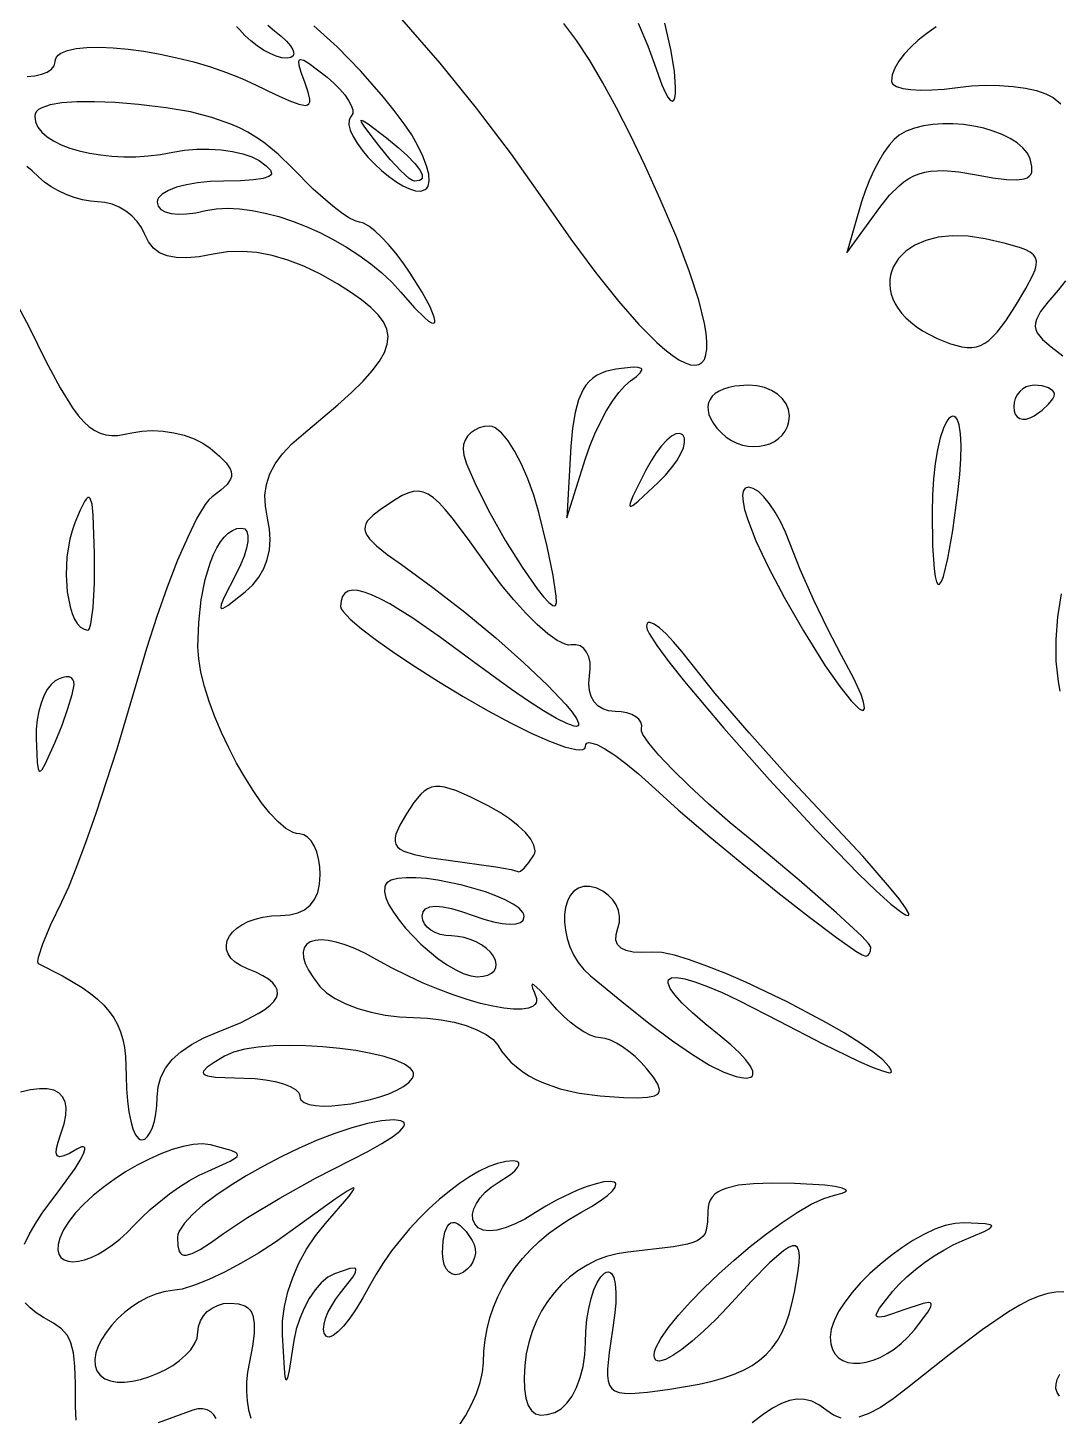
# Model space of a CAD drawing. Header units: millimetres. Extents: x -3.08 to 4.09, y 0 to 4.57.
# Drawn here: x -1.115 to -0.553, y 1.494 to 2.25 of the extents above; entities that cross this region are included whole.
import ezdxf

# ---------------------------------------------------------------- set-up
doc = ezdxf.new("R2010")
doc.units = ezdxf.units.MM

msp = doc.modelspace()

# ---------------------------------------------------------------- linework, layer by layer
at = {"flags": 128}
for points in [[(-0.911297, 2.254961), (-0.89053, 2.230975), (-0.870622, 2.206449), (-0.851682, 2.181479), (-0.833816, 2.156159), (-0.819086, 2.135071), (-0.805499, 2.116804), (-0.793119, 2.101358), (-0.782007, 2.088732), (-0.772227, 2.078927), (-0.767856, 2.075081), (-0.763841, 2.07194), (-0.76019, 2.069503), (-0.756911, 2.067771), (-0.754012, 2.066743), (-0.7515, 2.06642), (-0.749384, 2.066801), (-0.747671, 2.067885), (-0.74637, 2.069674), (-0.745487, 2.072167), (-0.745031, 2.075363), (-0.745009, 2.079264), (-0.74543, 2.083868), (-0.746301, 2.089175), (-0.749424, 2.1019), (-0.754443, 2.117438), (-0.761418, 2.135789), (-0.770413, 2.156951), (-0.778669, 2.175139), (-0.786583, 2.191726), (-0.794208, 2.206772), (-0.801599, 2.220335), (-0.808809, 2.232474), (-0.815895, 2.243249), (-0.822908, 2.252717)], [(-0.984196, 2.251744), (-0.980455, 2.248673), (-0.97684, 2.245729), (-0.973961, 2.242967), (-0.971846, 2.240449), (-0.970523, 2.238238), (-0.970019, 2.236394), (-0.970363, 2.23498), (-0.971583, 2.234057), (-0.973705, 2.233687), (-0.976493, 2.233944), (-0.979621, 2.234817), (-0.982981, 2.236243), (-0.986469, 2.238156), (-0.989977, 2.240492), (-0.9934, 2.243187), (-0.996632, 2.246176), (-0.999566, 2.249396), (-1.001251, 2.251098)], [(-0.909886, 2.198007), (-0.915322, 2.205299), (-0.921134, 2.212565), (-0.933542, 2.226716), (-0.946413, 2.239863), (-0.959052, 2.251409)], [(-0.78236, 2.252809), (-0.777096, 2.240399), (-0.773511, 2.230562), (-0.769523, 2.219195), (-0.767807, 2.215321), (-0.76629, 2.212593), (-0.764984, 2.210966), (-0.763901, 2.210394), (-0.763053, 2.210832), (-0.76245, 2.212236), (-0.762105, 2.214559), (-0.762028, 2.217758), (-0.762727, 2.226597), (-0.76464, 2.238394), (-0.767858, 2.252784)], [(-0.620122, 2.25075), (-0.62517, 2.247241), (-0.629811, 2.243572), (-0.633962, 2.239798), (-0.637541, 2.23597), (-0.640468, 2.232143), (-0.642659, 2.228371), (-0.644034, 2.224706), (-0.644511, 2.221201), (-0.644323, 2.220343), (-0.643774, 2.219563), (-0.641661, 2.218243), (-0.638322, 2.217254), (-0.633903, 2.216611), (-0.628553, 2.216327), (-0.622421, 2.216416), (-0.615654, 2.216893), (-0.6084, 2.217771), (-0.60082, 2.218608), (-0.593119, 2.218969), (-0.58551, 2.218875), (-0.578207, 2.218349), (-0.571422, 2.217411), (-0.56537, 2.216085), (-0.560264, 2.214392), (-0.556316, 2.212354), (-0.552242, 2.2089)], [(-1.115359, 2.223719), (-1.111114, 2.224137), (-1.10741, 2.224963), (-1.104351, 2.226166), (-1.102039, 2.227715), (-1.100576, 2.22958), (-1.100066, 2.231729), (-1.099866, 2.233102), (-1.099276, 2.234341), (-1.098316, 2.235446), (-1.097002, 2.236421), (-1.09339, 2.237987), (-1.088583, 2.239055), (-1.082727, 2.239642), (-1.075967, 2.239764), (-1.068448, 2.239439), (-1.060314, 2.238682), (-1.051711, 2.237511), (-1.042783, 2.235942), (-1.033676, 2.233991), (-1.024533, 2.231676), (-1.0155, 2.229013), (-1.006722, 2.226019), (-0.998344, 2.22271), (-0.990511, 2.219104), (-0.980436, 2.214163), (-0.97275, 2.210664), (-0.967226, 2.20862), (-0.963636, 2.208045), (-0.962496, 2.208313), (-0.961754, 2.208953), (-0.961383, 2.209967), (-0.961354, 2.211358), (-0.96221, 2.215274), (-0.964094, 2.220715), (-0.965957, 2.225943), (-0.96703, 2.229736), (-0.967223, 2.232111), (-0.966962, 2.232774), (-0.966448, 2.23309), (-0.964616, 2.232691), (-0.961637, 2.230934), (-0.951886, 2.223423), (-0.948185, 2.220194), (-0.944963, 2.216952), (-0.942274, 2.213782), (-0.940172, 2.210774), (-0.938711, 2.208015), (-0.937946, 2.205591), (-0.937931, 2.203592), (-0.938719, 2.202104), (-0.939872, 2.200094), (-0.940027, 2.197517), (-0.939293, 2.19448), (-0.93778, 2.191091), (-0.935596, 2.187458), (-0.932849, 2.183688), (-0.929649, 2.179889), (-0.926104, 2.176168), (-0.922324, 2.172634), (-0.918415, 2.169394), (-0.914489, 2.166556), (-0.910653, 2.164227), (-0.907015, 2.162515), (-0.903686, 2.161528), (-0.900773, 2.161374), (-0.898386, 2.162159), (-0.897496, 2.162931), (-0.896848, 2.163985), (-0.896255, 2.166864), (-0.896559, 2.170649), (-0.897714, 2.175192), (-0.899671, 2.180347), (-0.902384, 2.185966), (-0.905804, 2.191902), (-0.909886, 2.198007)], [(-0.90665, 2.116673), (-0.910498, 2.122253), (-0.914458, 2.127459), (-0.918415, 2.132176), (-0.922259, 2.136291), (-0.925875, 2.13969), (-0.929152, 2.142259), (-0.931975, 2.143884), (-0.934233, 2.144451), (-0.936674, 2.145049), (-0.940023, 2.146763), (-0.944129, 2.149472), (-0.948844, 2.153057), (-0.959499, 2.162375), (-0.970788, 2.173757), (-0.978512, 2.18141), (-0.986516, 2.187909), (-0.990702, 2.190758), (-0.995053, 2.193358), (-0.999601, 2.195721), (-1.004377, 2.197861), (-1.014739, 2.201523), (-1.026392, 2.204448), (-1.039588, 2.206741), (-1.05458, 2.208507), (-1.067312, 2.209529), (-1.078558, 2.210019), (-1.088253, 2.209982), (-1.096332, 2.209427), (-1.102729, 2.20836), (-1.107379, 2.206788), (-1.109029, 2.205815), (-1.110217, 2.204719), (-1.110936, 2.2035), (-1.111177, 2.202159), (-1.110723, 2.199092), (-1.109403, 2.196191), (-1.107282, 2.193474), (-1.104423, 2.190958), (-1.100891, 2.188659), (-1.09675, 2.186594), (-1.092064, 2.184779), (-1.086896, 2.183232), (-1.081312, 2.18197), (-1.075374, 2.181008), (-1.069148, 2.180364), (-1.062697, 2.180054), (-1.056085, 2.180095), (-1.049377, 2.180504), (-1.042636, 2.181298), (-1.035927, 2.182493), (-1.0295, 2.183548), (-1.022846, 2.184101), (-1.016158, 2.184171), (-1.009629, 2.183776), (-1.003451, 2.182935), (-0.997818, 2.181667), (-0.992922, 2.17999), (-0.988955, 2.177923), (-0.985007, 2.17506), (-0.982747, 2.172693), (-0.982272, 2.171685), (-0.982244, 2.170787), (-0.982671, 2.169995), (-0.983563, 2.169304), (-0.986771, 2.168204), (-0.991936, 2.167453), (-0.999123, 2.16701), (-1.0084, 2.16684), (-1.015654, 2.166574), (-1.022421, 2.165879), (-1.028553, 2.164803), (-1.033903, 2.163392), (-1.038322, 2.161693), (-1.041661, 2.159754), (-1.043774, 2.157621), (-1.044323, 2.156496), (-1.044511, 2.15534), (-1.043984, 2.153151), (-1.042468, 2.151388), (-1.040058, 2.150068), (-1.036849, 2.149206), (-1.032936, 2.148821), (-1.028415, 2.148928), (-1.02338, 2.149544), (-1.017927, 2.150687), (-1.012335, 2.151679), (-1.006228, 2.152012), (-0.999686, 2.151719), (-0.99279, 2.150833), (-0.985621, 2.149389), (-0.978259, 2.14742), (-0.970785, 2.14496), (-0.96328, 2.142043), (-0.955824, 2.138702), (-0.948498, 2.134971), (-0.941382, 2.130884), (-0.934558, 2.126474), (-0.928106, 2.121776), (-0.922107, 2.116822), (-0.916641, 2.111647), (-0.911788, 2.106284), (-0.904332, 2.097745), (-0.898724, 2.092216), (-0.896628, 2.09055), (-0.895014, 2.089598), (-0.893885, 2.08935), (-0.89325, 2.089791), (-0.893114, 2.090911), (-0.893483, 2.092695), (-0.895761, 2.09821), (-0.900134, 2.106236), (-0.90665, 2.116673)], [(-0.923705, 2.186118), (-0.931358, 2.196152), (-0.933098, 2.198834), (-0.9334, 2.200007), (-0.932227, 2.199705), (-0.929545, 2.197965), (-0.919511, 2.190312), (-0.913169, 2.185129), (-0.908038, 2.180496), (-0.904146, 2.176455), (-0.901521, 2.17305), (-0.900192, 2.170326), (-0.900022, 2.169233), (-0.900186, 2.168326), (-0.900689, 2.167611), (-0.901533, 2.167094), (-0.904261, 2.166673), (-0.905418, 2.16707), (-0.907098, 2.168208), (-0.911707, 2.172385), (-0.917454, 2.178568), (-0.923705, 2.186118)], [(-0.598205, 2.170187), (-0.589151, 2.16854), (-0.581852, 2.16761), (-0.576202, 2.167428), (-0.572092, 2.168027), (-0.570581, 2.16863), (-0.569414, 2.169439), (-0.568578, 2.170459), (-0.568059, 2.171695), (-0.567919, 2.174827), (-0.568886, 2.178868), (-0.570423, 2.182032), (-0.572817, 2.184967), (-0.575968, 2.187653), (-0.579776, 2.190073), (-0.58414, 2.192209), (-0.588961, 2.194043), (-0.594138, 2.195556), (-0.599571, 2.196731), (-0.605161, 2.197549), (-0.610806, 2.197992), (-0.616407, 2.198043), (-0.621864, 2.197682), (-0.627077, 2.196893), (-0.631945, 2.195657), (-0.636368, 2.193955), (-0.640247, 2.191771), (-0.642898, 2.189509), (-0.645692, 2.186304), (-0.648543, 2.182304), (-0.651368, 2.177656), (-0.654083, 2.172509), (-0.656602, 2.167013), (-0.658842, 2.161314), (-0.660719, 2.155562), (-0.668788, 2.127784), (-0.650719, 2.152423), (-0.645447, 2.159063), (-0.640293, 2.164275), (-0.637684, 2.166372), (-0.635013, 2.168143), (-0.632249, 2.169598), (-0.629363, 2.170748), (-0.626324, 2.171603), (-0.623101, 2.172173), (-0.615983, 2.172499), (-0.607765, 2.17181), (-0.598205, 2.170187)], [(-1.044511, 1.667632), (-1.043996, 1.673289), (-1.042449, 1.678597), (-1.039863, 1.683561), (-1.036235, 1.688185), (-1.031557, 1.692476), (-1.025825, 1.696438), (-1.019034, 1.700076), (-1.011177, 1.703396), (-0.998764, 1.708485), (-0.989365, 1.71326), (-0.985791, 1.715543), (-0.982963, 1.717762), (-0.980879, 1.719924), (-0.979537, 1.722033), (-0.978934, 1.724094), (-0.979068, 1.726112), (-0.979937, 1.728093), (-0.981539, 1.730042), (-0.98387, 1.731964), (-0.986929, 1.733864), (-0.990712, 1.735746), (-0.995219, 1.737618), (-0.999035, 1.73937), (-1.002056, 1.741351), (-1.004311, 1.743512), (-1.005828, 1.745808), (-1.006637, 1.748191), (-1.006768, 1.750614), (-1.00625, 1.753029), (-1.005111, 1.75539), (-1.003382, 1.75765), (-1.001091, 1.759761), (-0.998268, 1.761677), (-0.994942, 1.76335), (-0.991142, 1.764733), (-0.986897, 1.76578), (-0.982237, 1.766442), (-0.977191, 1.766673), (-0.972201, 1.767029), (-0.96785, 1.768093), (-0.964147, 1.769856), (-0.961099, 1.77231), (-0.958715, 1.775449), (-0.957002, 1.779265), (-0.955968, 1.78375), (-0.955622, 1.788896), (-0.955852, 1.79336), (-0.956513, 1.797524), (-0.957557, 1.801298), (-0.958938, 1.80459), (-0.960609, 1.807309), (-0.962524, 1.809364), (-0.964636, 1.810664), (-0.9669, 1.811118), (-0.96862, 1.811317), (-0.970446, 1.811902), (-0.974372, 1.814151), (-0.978595, 1.817712), (-0.98303, 1.822428), (-0.987593, 1.828146), (-0.992201, 1.834712), (-0.996769, 1.84197), (-1.001214, 1.849767), (-1.005451, 1.857948), (-1.009396, 1.866357), (-1.012967, 1.874842), (-1.016077, 1.883247), (-1.018645, 1.891417), (-1.020585, 1.899199), (-1.021813, 1.906438), (-1.022247, 1.912979), (-1.021799, 1.926351), (-1.020467, 1.938661), (-1.018334, 1.949689), (-1.015481, 1.95921), (-1.01381, 1.963336), (-1.011989, 1.967002), (-1.010029, 1.970181), (-1.00794, 1.972844), (-1.005732, 1.974964), (-1.003415, 1.976512), (-1.001, 1.977462), (-0.998497, 1.977784), (-0.996695, 1.977274), (-0.99554, 1.975812), (-0.99502, 1.9735), (-0.995122, 1.970441), (-0.995833, 1.966737), (-0.997141, 1.962491), (-0.999033, 1.957806), (-1.001497, 1.952784), (-1.008131, 1.939773), (-1.009579, 1.936112), (-1.009724, 1.934236), (-1.009296, 1.933942), (-1.008525, 1.934063), (-1.00594, 1.935511), (-0.996441, 1.942937), (-0.9924, 1.946779), (-0.989057, 1.951046), (-0.986423, 1.955695), (-0.984512, 1.960682), (-0.983336, 1.965964), (-0.982908, 1.971498), (-0.98324, 1.977239), (-0.984344, 1.983146), (-0.985536, 1.989612), (-0.98575, 1.995736), (-0.984954, 2.001585), (-0.98312, 2.007231), (-0.980218, 2.012741), (-0.976217, 2.018187), (-0.971089, 2.023636), (-0.964802, 2.029159), (-0.946086, 2.044848), (-0.938592, 2.051635), (-0.932318, 2.057812), (-0.927249, 2.063452), (-0.923368, 2.068629), (-0.920658, 2.073413), (-0.919104, 2.077878), (-0.918689, 2.082096), (-0.919397, 2.086139), (-0.921211, 2.09008), (-0.924115, 2.093991), (-0.928092, 2.097945), (-0.933127, 2.102013), (-0.939202, 2.106269), (-0.946302, 2.110784), (-0.955522, 2.116052), (-0.9645, 2.120389), (-0.97325, 2.123798), (-0.981782, 2.126281), (-0.990108, 2.127841), (-0.99824, 2.12848), (-1.00619, 2.128201), (-1.013969, 2.127007), (-1.021666, 2.125615), (-1.028364, 2.124975), (-1.03413, 2.125106), (-1.039028, 2.126027), (-1.043126, 2.127759), (-1.046489, 2.130319), (-1.049183, 2.133729), (-1.051275, 2.138007), (-1.053008, 2.141532), (-1.055369, 2.144822), (-1.058251, 2.147803), (-1.061551, 2.150404), (-1.065162, 2.152553), (-1.06898, 2.154177), (-1.072899, 2.155204), (-1.076816, 2.155562), (-1.080867, 2.155834), (-1.085172, 2.156614), (-1.089599, 2.157847), (-1.094016, 2.159479), (-1.098292, 2.161454), (-1.102295, 2.163718), (-1.105893, 2.166217), (-1.108955, 2.168896), (-1.112507, 2.172295), (-1.115415, 2.174724)], [(-0.593413, 2.135257), (-0.602708, 2.136733), (-0.611242, 2.137019), (-0.61896, 2.136232), (-0.625806, 2.134487), (-0.631722, 2.131901), (-0.636655, 2.128589), (-0.640547, 2.124669), (-0.643342, 2.120255), (-0.644311, 2.117899), (-0.644985, 2.115464), (-0.645357, 2.112963), (-0.64542, 2.110412), (-0.645166, 2.107824), (-0.644589, 2.105215), (-0.643683, 2.102598), (-0.642439, 2.099989), (-0.640851, 2.097402), (-0.638912, 2.09485), (-0.636614, 2.09235), (-0.633952, 2.089915), (-0.630917, 2.08756), (-0.627504, 2.085299), (-0.619511, 2.081118), (-0.612214, 2.078156), (-0.60602, 2.07645), (-0.603252, 2.076103), (-0.600657, 2.076111), (-0.598204, 2.07649), (-0.595856, 2.077253), (-0.593582, 2.078414), (-0.591346, 2.079987), (-0.586856, 2.084426), (-0.582117, 2.090682), (-0.576858, 2.098868), (-0.571209, 2.108292), (-0.567396, 2.115513), (-0.566235, 2.118423), (-0.565603, 2.120934), (-0.565522, 2.123098), (-0.566016, 2.124963), (-0.567107, 2.126582), (-0.568818, 2.128004), (-0.571174, 2.129281), (-0.574196, 2.130463), (-0.582333, 2.132746), (-0.593413, 2.135257)], [(-0.549714, 2.112364), (-0.553566, 2.107326), (-0.559206, 2.100894), (-0.563191, 2.095695), (-0.565499, 2.091393), (-0.566017, 2.089474), (-0.566106, 2.087652), (-0.565764, 2.085887), (-0.564989, 2.084135), (-0.562123, 2.080506), (-0.557485, 2.076427), (-0.551052, 2.071562)], [(-1.121584, 2.101145), (-1.114233, 2.087146), (-1.10506, 2.068599), (-1.09729, 2.0541), (-1.090533, 2.043244), (-1.087412, 2.039058), (-1.084398, 2.035632), (-1.081441, 2.032916), (-1.078494, 2.03086), (-1.075506, 2.029414), (-1.07243, 2.028528), (-1.069216, 2.028152), (-1.065816, 2.028234), (-1.058261, 2.029576), (-1.052851, 2.030532), (-1.047114, 2.030851), (-1.041223, 2.030565), (-1.035354, 2.02971), (-1.029682, 2.028319), (-1.024382, 2.026426), (-1.019627, 2.024065), (-1.015594, 2.021271), (-1.010546, 2.016901), (-1.006916, 2.013223), (-1.004697, 2.010043), (-1.004113, 2.008577), (-1.003879, 2.007163), (-1.003993, 2.005775), (-1.004454, 2.004389), (-1.006414, 2.001524), (-1.009751, 1.998374), (-1.014455, 1.994743), (-1.016253, 1.993061), (-1.018253, 1.990525), (-1.022774, 1.983095), (-1.027848, 1.972865), (-1.033308, 1.960248), (-1.038982, 1.945656), (-1.044703, 1.929503), (-1.050301, 1.912199), (-1.055608, 1.894159), (-1.066506, 1.857262), (-1.077867, 1.822302), (-1.0833, 1.80678), (-1.088344, 1.793222), (-1.092832, 1.782119), (-1.096594, 1.773965), (-1.102614, 1.761561), (-1.107, 1.751142), (-1.10934, 1.743801), (-1.109613, 1.741626), (-1.109219, 1.740632), (-1.095958, 1.73383), (-1.085263, 1.727404), (-1.080801, 1.724234), (-1.076889, 1.72104), (-1.073496, 1.717784), (-1.070592, 1.714425), (-1.068146, 1.710925), (-1.066128, 1.707246), (-1.064507, 1.703346), (-1.063252, 1.699188), (-1.062334, 1.694733), (-1.06172, 1.68994), (-1.061288, 1.679187), (-1.061137, 1.672208), (-1.060662, 1.665697), (-1.059899, 1.659798), (-1.058882, 1.654652), (-1.057645, 1.650403), (-1.056222, 1.647191), (-1.054647, 1.64516), (-1.053814, 1.644631), (-1.052955, 1.644451), (-1.05126, 1.644924), (-1.049679, 1.64628), (-1.048245, 1.648424), (-1.046993, 1.65126), (-1.045959, 1.654694), (-1.045178, 1.658631), (-1.044683, 1.662975), (-1.044511, 1.667632)], [(-0.78665, 2.057979), (-0.783413, 2.060373), (-0.781358, 2.062292), (-0.780497, 2.063746), (-0.780517, 2.064301), (-0.780841, 2.064744), (-0.782402, 2.065299), (-0.785193, 2.065418), (-0.794511, 2.064396), (-0.800306, 2.06303), (-0.80285, 2.062033), (-0.805171, 2.060805), (-0.807278, 2.05933), (-0.80918, 2.057592), (-0.810887, 2.055573), (-0.812408, 2.053258), (-0.814932, 2.047676), (-0.816825, 2.040714), (-0.818164, 2.032243), (-0.819025, 2.022132), (-0.821316, 1.98334), (-0.811163, 2.015715), (-0.808831, 2.022424), (-0.806089, 2.029073), (-0.803037, 2.035486), (-0.799776, 2.041493), (-0.796407, 2.046918), (-0.793029, 2.05159), (-0.789743, 2.055335), (-0.78665, 2.057979)], [(-0.700066, 2.038896), (-0.700515, 2.042267), (-0.701802, 2.045402), (-0.703842, 2.048234), (-0.706547, 2.050698), (-0.709831, 2.052728), (-0.713607, 2.054259), (-0.717789, 2.055225), (-0.722288, 2.055562), (-0.729859, 2.055026), (-0.733084, 2.054376), (-0.735924, 2.053491), (-0.738372, 2.052385), (-0.74042, 2.051071), (-0.742059, 2.049564), (-0.743282, 2.047878), (-0.74408, 2.046027), (-0.744445, 2.044025), (-0.74437, 2.041886), (-0.743847, 2.039625), (-0.742867, 2.037254), (-0.741423, 2.034789), (-0.739506, 2.032244), (-0.737108, 2.029632), (-0.734463, 2.027321), (-0.731632, 2.025452), (-0.728666, 2.024014), (-0.725613, 2.022993), (-0.722522, 2.022379), (-0.719443, 2.022158), (-0.716424, 2.022318), (-0.713514, 2.022847), (-0.710763, 2.023733), (-0.70822, 2.024963), (-0.705933, 2.026526), (-0.703952, 2.028409), (-0.702325, 2.0306), (-0.701103, 2.033086), (-0.700334, 2.035855), (-0.700066, 2.038896)], [(-0.555622, 2.050659), (-0.555849, 2.051644), (-0.556499, 2.052562), (-0.558886, 2.054121), (-0.562419, 2.055175), (-0.566733, 2.055562), (-0.568965, 2.055322), (-0.571047, 2.054632), (-0.572934, 2.053542), (-0.57458, 2.0521), (-0.57594, 2.050355), (-0.576967, 2.048355), (-0.577617, 2.046149), (-0.577844, 2.043784), (-0.577617, 2.041561), (-0.576967, 2.039759), (-0.57594, 2.038397), (-0.57458, 2.037496), (-0.572934, 2.037076), (-0.571047, 2.037156), (-0.568965, 2.037756), (-0.566733, 2.038896), (-0.562419, 2.041948), (-0.558886, 2.045184), (-0.556499, 2.048216), (-0.555849, 2.049535), (-0.555622, 2.050659)], [(-0.608205, 1.997229), (-0.607158, 2.006872), (-0.606581, 2.015503), (-0.60646, 2.022981), (-0.606782, 2.029168), (-0.607533, 2.033927), (-0.608701, 2.037118), (-0.609437, 2.038082), (-0.610272, 2.038602), (-0.611205, 2.038662), (-0.612233, 2.038243), (-0.613259, 2.037373), (-0.614256, 2.036063), (-0.616142, 2.032227), (-0.61785, 2.02695), (-0.619339, 2.020442), (-0.620568, 2.012919), (-0.621497, 2.004592), (-0.622084, 1.995676), (-0.622288, 1.986382), (-0.622011, 1.968084), (-0.621211, 1.955477), (-0.620631, 1.951296), (-0.619938, 1.948523), (-0.61914, 1.947155), (-0.618703, 1.946996), (-0.618242, 1.947185), (-0.61725, 1.94861), (-0.616171, 1.951425), (-0.613775, 1.961204), (-0.611103, 1.976485), (-0.608205, 1.997229)], [(-0.836525, 1.986215), (-0.839345, 1.995681), (-0.842543, 2.004512), (-0.84601, 2.012515), (-0.849634, 2.019496), (-0.853304, 2.025263), (-0.856909, 2.029621), (-0.860339, 2.032378), (-0.861954, 2.033095), (-0.863483, 2.03334), (-0.866369, 2.033083), (-0.869061, 2.032346), (-0.8715, 2.031182), (-0.873627, 2.029642), (-0.875384, 2.027778), (-0.876711, 2.025641), (-0.877551, 2.023283), (-0.877844, 2.020757), (-0.877336, 2.017392), (-0.875895, 2.012785), (-0.87071, 2.00069), (-0.863286, 1.986152), (-0.854618, 1.97085), (-0.845702, 1.956467), (-0.837532, 1.944682), (-0.834038, 1.94029), (-0.831104, 1.937177), (-0.828854, 1.935554), (-0.828025, 1.935367), (-0.827413, 1.935632), (-0.826975, 1.937288), (-0.827062, 1.940693), (-0.828662, 1.951918), (-0.831915, 1.967645), (-0.836525, 1.986215)], [(-0.758163, 2.028465), (-0.759795, 2.029295), (-0.761842, 2.029046), (-0.764224, 2.027797), (-0.766856, 2.025625), (-0.769657, 2.022609), (-0.772544, 2.018828), (-0.775435, 2.014361), (-0.778247, 2.009284), (-0.785256, 1.995183), (-0.786758, 1.991406), (-0.786978, 1.990306), (-0.786832, 1.98972), (-0.786312, 1.98964), (-0.785409, 1.990057), (-0.782421, 1.992349), (-0.771469, 2.002521), (-0.767574, 2.006509), (-0.764208, 2.010498), (-0.761425, 2.014381), (-0.75928, 2.01805), (-0.757826, 2.0214), (-0.757119, 2.024323), (-0.757214, 2.026714), (-0.758163, 2.028465)], [(-0.655622, 1.749396), (-0.656926, 1.751455), (-0.660663, 1.755437), (-0.674389, 1.768231), (-0.694704, 1.785901), (-0.719511, 1.806576), (-0.732288, 1.81726), (-0.744098, 1.827603), (-0.754691, 1.837351), (-0.763816, 1.84625), (-0.771222, 1.854047), (-0.776659, 1.86049), (-0.779876, 1.865325), (-0.780573, 1.86706), (-0.780622, 1.868298), (-0.780414, 1.870201), (-0.780897, 1.871978), (-0.782012, 1.873589), (-0.7837, 1.874994), (-0.785901, 1.876156), (-0.788557, 1.877035), (-0.791609, 1.87759), (-0.794997, 1.877784), (-0.798596, 1.878147), (-0.801735, 1.8792), (-0.804378, 1.880894), (-0.806488, 1.883179), (-0.80803, 1.886005), (-0.808967, 1.889322), (-0.809265, 1.89308), (-0.808886, 1.897229), (-0.808503, 1.901082), (-0.808671, 1.904574), (-0.809349, 1.907637), (-0.810495, 1.910201), (-0.812067, 1.912197), (-0.814024, 1.913557), (-0.816325, 1.914211), (-0.818927, 1.91409), (-0.820445, 1.914054), (-0.822236, 1.914467), (-0.826551, 1.916555), (-0.831691, 1.920186), (-0.837472, 1.925189), (-0.843714, 1.931393), (-0.850232, 1.938627), (-0.856846, 1.946722), (-0.863372, 1.955507), (-0.874802, 1.971538), (-0.883744, 1.98342), (-0.887488, 1.987921), (-0.89086, 1.991522), (-0.893941, 1.99427), (-0.896814, 1.996212), (-0.899564, 1.997392), (-0.902271, 1.997858), (-0.90502, 1.997656), (-0.907893, 1.996831), (-0.910974, 1.99543), (-0.914345, 1.993498), (-0.922288, 1.988229), (-0.926844, 1.9848), (-0.929849, 1.981654), (-0.930749, 1.980127), (-0.931235, 1.978598), (-0.931299, 1.977042), (-0.930933, 1.975435), (-0.930126, 1.973754), (-0.928871, 1.971973), (-0.924982, 1.968016), (-0.919195, 1.96337), (-0.911441, 1.95784), (-0.894306, 1.945471), (-0.876888, 1.931905), (-0.860059, 1.917939), (-0.844691, 1.904369), (-0.831657, 1.891993), (-0.821828, 1.881608), (-0.818388, 1.87741), (-0.816076, 1.874008), (-0.815002, 1.871503), (-0.814963, 1.870617), (-0.815275, 1.869993), (-0.816035, 1.869705), (-0.817304, 1.869828), (-0.821248, 1.87124), (-0.826872, 1.874084), (-0.833945, 1.878218), (-0.842232, 1.8835), (-0.851501, 1.889786), (-0.872052, 1.904798), (-0.890028, 1.918177), (-0.905212, 1.92871), (-0.917726, 1.936449), (-0.923021, 1.939286), (-0.927693, 1.941444), (-0.931759, 1.942929), (-0.935233, 1.943747), (-0.938131, 1.943904), (-0.940468, 1.943408), (-0.94226, 1.942263), (-0.94352, 1.940477), (-0.944266, 1.938056), (-0.944511, 1.935007), (-0.944165, 1.933839), (-0.94315, 1.932302), (-0.93925, 1.928217), (-0.933085, 1.922954), (-0.924927, 1.916713), (-0.915051, 1.909696), (-0.903729, 1.902102), (-0.891236, 1.894134), (-0.877844, 1.885993), (-0.864452, 1.878295), (-0.851959, 1.8716), (-0.840637, 1.866019), (-0.830761, 1.861663), (-0.822603, 1.858644), (-0.816438, 1.857075), (-0.814188, 1.856868), (-0.812538, 1.857066), (-0.811523, 1.857681), (-0.811177, 1.858729), (-0.81099, 1.859807), (-0.81044, 1.860512), (-0.809547, 1.860856), (-0.808328, 1.860848), (-0.804988, 1.859824), (-0.80057, 1.857527), (-0.79522, 1.854046), (-0.789087, 1.849467), (-0.78232, 1.843879), (-0.775066, 1.837368), (-0.760588, 1.824336), (-0.743423, 1.8096), (-0.7249, 1.794216), (-0.706347, 1.779243), (-0.689093, 1.765735), (-0.674465, 1.754751), (-0.663791, 1.747345), (-0.660352, 1.745315), (-0.6584, 1.744576), (-0.657321, 1.744917), (-0.656438, 1.745939), (-0.655841, 1.747484), (-0.655622, 1.749396)], [(-0.671594, 1.90834), (-0.679135, 1.922615), (-0.686953, 1.938896), (-0.694123, 1.955176), (-0.699719, 1.969451), (-0.702149, 1.975589), (-0.704877, 1.981315), (-0.707809, 1.986504), (-0.710854, 1.991031), (-0.713919, 1.99477), (-0.71691, 1.997596), (-0.719736, 1.999383), (-0.722302, 2.000007), (-0.724086, 1.999481), (-0.725166, 1.997944), (-0.725568, 1.995452), (-0.725317, 1.992066), (-0.724438, 1.987842), (-0.722956, 1.982839), (-0.718283, 1.970729), (-0.711499, 1.956202), (-0.702804, 1.939725), (-0.692399, 1.921764), (-0.680483, 1.902784), (-0.672649, 1.891389), (-0.666481, 1.883608), (-0.662106, 1.87936), (-0.660632, 1.878537), (-0.659653, 1.878567), (-0.659186, 1.879441), (-0.659248, 1.881149), (-0.659853, 1.88368), (-0.661018, 1.887025), (-0.665091, 1.896115), (-0.671594, 1.90834)], [(-1.078552, 1.963896), (-1.079263, 1.984808), (-1.079923, 1.990782), (-1.080887, 1.993925), (-1.081508, 1.994472), (-1.082232, 1.994355), (-1.083072, 1.99359), (-1.084035, 1.99219), (-1.086371, 1.987549), (-1.089316, 1.980548), (-1.090836, 1.976229), (-1.092053, 1.971658), (-1.093612, 1.962055), (-1.094064, 1.952324), (-1.093481, 1.94305), (-1.091934, 1.934818), (-1.090821, 1.931276), (-1.089494, 1.928214), (-1.087961, 1.925705), (-1.086232, 1.923823), (-1.084315, 1.92264), (-1.082219, 1.922229), (-1.081778, 1.922445), (-1.081356, 1.923079), (-1.080578, 1.925517), (-1.079339, 1.934468), (-1.078623, 1.947717), (-1.078552, 1.963896)], [(-0.552024, 1.941863), (-0.553953, 1.929336), (-0.554911, 1.917098), (-0.554847, 1.905334), (-0.553715, 1.894226), (-0.552733, 1.888975)], [(-0.679233, 1.819451), (-0.700758, 1.842472), (-0.721993, 1.866139), (-0.740495, 1.88767), (-0.753816, 1.904284), (-0.758645, 1.910473), (-0.763149, 1.915764), (-0.767229, 1.920078), (-0.770788, 1.923333), (-0.773728, 1.925447), (-0.775949, 1.926339), (-0.77676, 1.926301), (-0.777354, 1.925928), (-0.777719, 1.925208), (-0.777844, 1.924132), (-0.777468, 1.922557), (-0.77637, 1.92026), (-0.772194, 1.913701), (-0.765682, 1.904861), (-0.757201, 1.894144), (-0.735799, 1.868702), (-0.71092, 1.840616), (-0.685501, 1.813129), (-0.662473, 1.789481), (-0.652773, 1.780111), (-0.644771, 1.772916), (-0.638835, 1.768301), (-0.636756, 1.767089), (-0.63533, 1.766673), (-0.634916, 1.766947), (-0.635027, 1.767751), (-0.636739, 1.770838), (-0.640284, 1.775719), (-0.645485, 1.782177), (-0.660129, 1.798958), (-0.679233, 1.819451)], [(-1.089747, 1.892326), (-1.089816, 1.893992), (-1.090318, 1.895275), (-1.091211, 1.896167), (-1.092453, 1.896659), (-1.094002, 1.896743), (-1.095815, 1.896408), (-1.097851, 1.895647), (-1.100066, 1.894451), (-1.102282, 1.892574), (-1.104319, 1.889862), (-1.106135, 1.886442), (-1.107686, 1.882444), (-1.108931, 1.877995), (-1.109826, 1.873225), (-1.11033, 1.86826), (-1.1104, 1.863229), (-1.109763, 1.849989), (-1.109228, 1.846601), (-1.108859, 1.845706), (-1.108405, 1.84534), (-1.107851, 1.8455), (-1.107185, 1.846183), (-1.10546, 1.849108), (-1.100066, 1.861118), (-1.096298, 1.870455), (-1.093094, 1.879451), (-1.090797, 1.887083), (-1.089747, 1.892326)], [(-0.839247, 1.799534), (-0.838742, 1.800702), (-0.838572, 1.802003), (-0.839186, 1.80495), (-0.840987, 1.808264), (-0.843874, 1.811835), (-0.847742, 1.815552), (-0.852491, 1.819306), (-0.858017, 1.822985), (-0.864219, 1.826479), (-0.873927, 1.831349), (-0.881676, 1.834748), (-0.887851, 1.836636), (-0.89047, 1.837002), (-0.892841, 1.836975), (-0.895012, 1.836552), (-0.897032, 1.835727), (-0.89895, 1.834496), (-0.900813, 1.832854), (-0.90457, 1.828316), (-0.908691, 1.822076), (-0.912315, 1.815873), (-0.914442, 1.810937), (-0.914889, 1.808882), (-0.914896, 1.80707), (-0.914439, 1.805476), (-0.913499, 1.804076), (-0.912051, 1.802845), (-0.910073, 1.80176), (-0.904443, 1.799924), (-0.89643, 1.798372), (-0.885858, 1.796909), (-0.859964, 1.793234), (-0.851602, 1.791712), (-0.847955, 1.790673), (-0.847395, 1.790531), (-0.846612, 1.790818), (-0.844523, 1.792536), (-0.841973, 1.795539), (-0.839247, 1.799534)], [(-0.861177, 1.744451), (-0.862884, 1.746683), (-0.865109, 1.748765), (-0.867758, 1.750652), (-0.870736, 1.752298), (-0.873951, 1.753658), (-0.877306, 1.754685), (-0.88071, 1.755335), (-0.884066, 1.755562), (-0.887282, 1.755783), (-0.890281, 1.756417), (-0.892998, 1.757419), (-0.895368, 1.758744), (-0.897326, 1.760349), (-0.898805, 1.762189), (-0.89974, 1.764219), (-0.900066, 1.766396), (-0.899605, 1.768684), (-0.898238, 1.77033), (-0.895987, 1.771332), (-0.892875, 1.771691), (-0.888927, 1.771405), (-0.884164, 1.770474), (-0.87861, 1.768897), (-0.872288, 1.766673), (-0.866529, 1.764674), (-0.861239, 1.76322), (-0.856511, 1.762314), (-0.852436, 1.761956), (-0.849107, 1.76215), (-0.846615, 1.762898), (-0.845052, 1.764201), (-0.844511, 1.766062), (-0.844698, 1.767179), (-0.845247, 1.768316), (-0.847336, 1.770627), (-0.850602, 1.772951), (-0.854867, 1.775244), (-0.859953, 1.777463), (-0.865682, 1.779564), (-0.878361, 1.783238), (-0.891485, 1.785914), (-0.897769, 1.786769), (-0.903632, 1.787244), (-0.908895, 1.787295), (-0.913382, 1.786877), (-0.916915, 1.785949), (-0.919316, 1.784465), (-0.920056, 1.783489), (-0.920517, 1.782337), (-0.920657, 1.779561), (-0.919842, 1.776245), (-0.918175, 1.772498), (-0.915763, 1.768429), (-0.912708, 1.764144), (-0.909117, 1.759754), (-0.905094, 1.755366), (-0.900743, 1.751088), (-0.89617, 1.74703), (-0.891478, 1.743298), (-0.886773, 1.740002), (-0.88216, 1.73725), (-0.877742, 1.73515), (-0.873625, 1.733811), (-0.869913, 1.73334), (-0.866919, 1.733567), (-0.864396, 1.734217), (-0.862381, 1.735244), (-0.86091, 1.736604), (-0.860018, 1.73825), (-0.859742, 1.740137), (-0.860116, 1.742219), (-0.861177, 1.744451)], [(-0.737455, 1.700812), (-0.745947, 1.707692), (-0.752913, 1.713758), (-0.758383, 1.719003), (-0.762382, 1.72342), (-0.764938, 1.727002), (-0.766078, 1.729742), (-0.766126, 1.730793), (-0.76583, 1.731632), (-0.765194, 1.732256), (-0.764221, 1.732665), (-0.761278, 1.732834), (-0.757028, 1.732131), (-0.7515, 1.73055), (-0.744719, 1.728084), (-0.736713, 1.724724), (-0.727511, 1.720464), (-0.705622, 1.709215), (-0.681893, 1.696781), (-0.662462, 1.687401), (-0.654984, 1.684141), (-0.649333, 1.681986), (-0.645758, 1.681052), (-0.644828, 1.681078), (-0.644511, 1.681451), (-0.644821, 1.682781), (-0.645729, 1.684335), (-0.649193, 1.688043), (-0.65462, 1.692433), (-0.661726, 1.697362), (-0.670227, 1.702688), (-0.67984, 1.708269), (-0.701264, 1.719625), (-0.723729, 1.73029), (-0.734642, 1.735008), (-0.744964, 1.739127), (-0.754411, 1.742503), (-0.762699, 1.744995), (-0.769544, 1.746461), (-0.774663, 1.746757), (-0.780401, 1.746514), (-0.785158, 1.746799), (-0.788943, 1.747616), (-0.791759, 1.74897), (-0.793614, 1.750865), (-0.794513, 1.753305), (-0.794463, 1.756296), (-0.793469, 1.75984), (-0.79266, 1.763004), (-0.792588, 1.766216), (-0.793206, 1.769389), (-0.794466, 1.772434), (-0.79632, 1.775261), (-0.798723, 1.777781), (-0.801626, 1.779907), (-0.804983, 1.781548), (-0.808776, 1.782554), (-0.812126, 1.78256), (-0.815024, 1.781665), (-0.817464, 1.779972), (-0.819439, 1.777579), (-0.820941, 1.774587), (-0.821963, 1.771096), (-0.822499, 1.767206), (-0.82254, 1.763019), (-0.82208, 1.758633), (-0.821113, 1.754149), (-0.819629, 1.749667), (-0.817624, 1.745289), (-0.815088, 1.741113), (-0.812016, 1.73724), (-0.8084, 1.733771), (-0.79137, 1.719794), (-0.776566, 1.708081), (-0.763794, 1.698503), (-0.752858, 1.690932), (-0.743562, 1.685239), (-0.735712, 1.681296), (-0.729112, 1.678974), (-0.726219, 1.678381), (-0.723566, 1.678146), (-0.721074, 1.678544), (-0.720328, 1.67908), (-0.719904, 1.679824), (-0.719999, 1.681892), (-0.721302, 1.684656), (-0.723756, 1.688023), (-0.727305, 1.691899), (-0.73189, 1.696194), (-0.737455, 1.700812)], [(-0.777844, 1.68334), (-0.780854, 1.686688), (-0.784108, 1.689811), (-0.787502, 1.692642), (-0.790934, 1.695111), (-0.794301, 1.69715), (-0.7975, 1.698692), (-0.800428, 1.699666), (-0.802983, 1.700007), (-0.80558, 1.700404), (-0.808631, 1.701541), (-0.812024, 1.703339), (-0.815648, 1.705718), (-0.819391, 1.708599), (-0.823141, 1.711901), (-0.826788, 1.715545), (-0.830219, 1.719451), (-0.835836, 1.725869), (-0.839335, 1.72897), (-0.840203, 1.729226), (-0.840436, 1.72859), (-0.839999, 1.727042), (-0.838858, 1.724562), (-0.837813, 1.7215), (-0.837787, 1.720216), (-0.838076, 1.719092), (-0.838668, 1.718127), (-0.839551, 1.717318), (-0.842139, 1.716156), (-0.845745, 1.715588), (-0.85027, 1.715591), (-0.855618, 1.716146), (-0.861691, 1.717232), (-0.868393, 1.718829), (-0.875625, 1.720917), (-0.883292, 1.723474), (-0.891295, 1.72648), (-0.899538, 1.729915), (-0.907924, 1.733759), (-0.916354, 1.737991), (-0.924733, 1.74259), (-0.930937, 1.745938), (-0.936735, 1.748642), (-0.942092, 1.75072), (-0.946973, 1.752187), (-0.951344, 1.75306), (-0.95517, 1.753354), (-0.958416, 1.753086), (-0.961049, 1.752272), (-0.963033, 1.750929), (-0.964333, 1.749072), (-0.964915, 1.746717), (-0.964745, 1.743881), (-0.963787, 1.74058), (-0.962007, 1.73683), (-0.959371, 1.732648), (-0.955844, 1.728048), (-0.952268, 1.724645), (-0.947472, 1.721471), (-0.941666, 1.718596), (-0.935059, 1.716088), (-0.927861, 1.714017), (-0.920282, 1.712453), (-0.91253, 1.711463), (-0.904816, 1.711118), (-0.897208, 1.71081), (-0.88976, 1.70993), (-0.882659, 1.708537), (-0.876094, 1.706696), (-0.870253, 1.704467), (-0.865324, 1.701913), (-0.861495, 1.699095), (-0.858955, 1.696076), (-0.856818, 1.692793), (-0.854406, 1.689715), (-0.851715, 1.68684), (-0.848745, 1.684167), (-0.845492, 1.681697), (-0.841953, 1.679426), (-0.838128, 1.677356), (-0.834012, 1.675484), (-0.824903, 1.672333), (-0.814606, 1.669965), (-0.803102, 1.668373), (-0.790372, 1.667548), (-0.782983, 1.66744), (-0.777412, 1.667731), (-0.773582, 1.668519), (-0.772295, 1.66913), (-0.771415, 1.669902), (-0.770932, 1.670848), (-0.770835, 1.671979), (-0.771764, 1.674845), (-0.774126, 1.6786), (-0.777844, 1.68334)], [(-0.905413, 1.678118), (-0.904865, 1.679451), (-0.904862, 1.680757), (-0.905372, 1.682034), (-0.906367, 1.683277), (-0.909688, 1.685649), (-0.914582, 1.687844), (-0.920806, 1.689834), (-0.92812, 1.691592), (-0.936279, 1.693087), (-0.945042, 1.694293), (-0.954167, 1.695181), (-0.963411, 1.695722), (-0.972532, 1.695888), (-0.981288, 1.695651), (-0.989437, 1.694982), (-0.996736, 1.693854), (-1.002943, 1.692237), (-1.007816, 1.690104), (-1.013483, 1.686678), (-1.017308, 1.683977), (-1.019214, 1.681914), (-1.019424, 1.681095), (-1.019125, 1.680402), (-1.018309, 1.679826), (-1.016965, 1.679354), (-1.012656, 1.678682), (-0.997288, 1.678118), (-0.99115, 1.677856), (-0.985424, 1.677235), (-0.980235, 1.676293), (-0.975709, 1.675073), (-0.97197, 1.673614), (-0.969144, 1.671958), (-0.967357, 1.670144), (-0.966891, 1.669192), (-0.966733, 1.668215), (-0.966579, 1.667204), (-0.96613, 1.666308), (-0.964419, 1.664848), (-0.961745, 1.66381), (-0.958253, 1.663172), (-0.954089, 1.662911), (-0.949396, 1.663001), (-0.939011, 1.664146), (-0.928258, 1.666418), (-0.923107, 1.667918), (-0.918299, 1.669629), (-0.913981, 1.671528), (-0.910297, 1.673592), (-0.907393, 1.675796), (-0.905413, 1.678118)], [(-1.116786, 1.587629), (-1.11414, 1.592911), (-1.11089, 1.598519), (-1.107033, 1.604464), (-1.097497, 1.617409), (-1.089097, 1.628894), (-1.086326, 1.633358), (-1.084558, 1.63685), (-1.08383, 1.639281), (-1.083869, 1.640071), (-1.084182, 1.640562), (-1.084775, 1.640742), (-1.085651, 1.640602), (-1.088275, 1.639312), (-1.092187, 1.637067), (-1.095241, 1.635721), (-1.097462, 1.635297), (-1.098872, 1.635819), (-1.099496, 1.63731), (-1.099357, 1.639793), (-1.098479, 1.64329), (-1.096886, 1.647826), (-1.095122, 1.653161), (-1.094163, 1.657846), (-1.093992, 1.661879), (-1.094591, 1.665259), (-1.095945, 1.667984), (-1.098034, 1.670052), (-1.100843, 1.671461), (-1.104354, 1.67221), (-1.108551, 1.672295), (-1.113416, 1.671717), (-1.118931, 1.670472)], [(-0.938955, 1.633423), (-0.929613, 1.638162), (-0.922013, 1.642412), (-0.9162, 1.646132), (-0.912219, 1.649279), (-0.910116, 1.651813), (-0.909783, 1.652837), (-0.909936, 1.653691), (-0.910581, 1.654371), (-0.911723, 1.654871), (-0.915525, 1.655312), (-0.922186, 1.654851), (-0.929889, 1.6534), (-0.93843, 1.651071), (-0.947607, 1.647973), (-0.957216, 1.644218), (-0.967054, 1.639915), (-0.976919, 1.635176), (-0.986608, 1.630111), (-0.995917, 1.62483), (-1.004643, 1.619444), (-1.012584, 1.614064), (-1.019536, 1.6088), (-1.025297, 1.603763), (-1.029663, 1.599063), (-1.032432, 1.594811), (-1.033153, 1.592888), (-1.0334, 1.591118), (-1.033176, 1.586772), (-1.032409, 1.583724), (-1.031778, 1.582691), (-1.030957, 1.581986), (-1.029929, 1.581613), (-1.028676, 1.581573), (-1.025422, 1.582496), (-1.021054, 1.58477), (-1.015427, 1.588408), (-1.0084, 1.593423), (-0.995186, 1.602251), (-0.977688, 1.612736), (-0.958185, 1.623564), (-0.938955, 1.633423)], [(-1.056927, 1.597993), (-1.052866, 1.602245), (-1.0482, 1.606577), (-1.03771, 1.614998), (-1.032218, 1.618846), (-1.026781, 1.622292), (-1.021564, 1.625214), (-1.016733, 1.627493), (-1.004782, 1.632785), (-1.001746, 1.634639), (-1.000956, 1.63543), (-1.00065, 1.636154), (-1.000825, 1.63683), (-1.001481, 1.637475), (-1.004225, 1.638745), (-1.0154, 1.641701), (-1.019798, 1.642227), (-1.024815, 1.641938), (-1.030339, 1.640904), (-1.036259, 1.639194), (-1.042462, 1.636876), (-1.048838, 1.63402), (-1.055274, 1.630694), (-1.06166, 1.626967), (-1.067883, 1.622908), (-1.073832, 1.618586), (-1.079396, 1.614071), (-1.084462, 1.60943), (-1.08892, 1.604732), (-1.092657, 1.600048), (-1.095563, 1.595445), (-1.097525, 1.590993), (-1.098407, 1.587469), (-1.098552, 1.584523), (-1.098021, 1.582142), (-1.096873, 1.580317), (-1.095168, 1.579037), (-1.092968, 1.578293), (-1.090332, 1.578073), (-1.08732, 1.578368), (-1.083992, 1.579166), (-1.08041, 1.580458), (-1.076632, 1.582233), (-1.07272, 1.584481), (-1.068733, 1.587191), (-1.064732, 1.590354), (-1.060777, 1.593958), (-1.056927, 1.597993)], [(-0.880327, 1.488223), (-0.876553, 1.494118), (-0.873261, 1.500217), (-0.870541, 1.506335), (-0.868486, 1.512286), (-0.867186, 1.517887), (-0.866733, 1.522951), (-0.866511, 1.529288), (-0.865849, 1.535505), (-0.864753, 1.541593), (-0.863228, 1.547544), (-0.861281, 1.553348), (-0.858918, 1.558997), (-0.856144, 1.56448), (-0.852966, 1.56979), (-0.849388, 1.574916), (-0.845418, 1.57985), (-0.841061, 1.584583), (-0.836323, 1.589105), (-0.831209, 1.593408), (-0.825727, 1.597483), (-0.819881, 1.601319), (-0.813677, 1.604909), (-0.807887, 1.608216), (-0.803048, 1.61132), (-0.799228, 1.61415), (-0.79649, 1.616639), (-0.7949, 1.618716), (-0.794525, 1.620312), (-0.794813, 1.620908), (-0.795429, 1.621358), (-0.797677, 1.621784), (-0.801086, 1.621519), (-0.805306, 1.62059), (-0.810171, 1.619067), (-0.815512, 1.617019), (-0.826961, 1.611622), (-0.832733, 1.608412), (-0.838316, 1.604951), (-0.844254, 1.601337), (-0.849792, 1.598512), (-0.854873, 1.596486), (-0.859443, 1.595271), (-0.863446, 1.594875), (-0.866826, 1.59531), (-0.869528, 1.596587), (-0.871497, 1.598715), (-0.872465, 1.601166), (-0.872591, 1.603904), (-0.871928, 1.606838), (-0.87053, 1.609875), (-0.868448, 1.612922), (-0.865737, 1.615887), (-0.862448, 1.618677), (-0.858636, 1.621201), (-0.851897, 1.625678), (-0.849611, 1.627655), (-0.848092, 1.629394), (-0.847375, 1.630845), (-0.847493, 1.631961), (-0.848481, 1.632693), (-0.850372, 1.632993), (-0.854507, 1.632706), (-0.859025, 1.631648), (-0.863864, 1.629869), (-0.868965, 1.627422), (-0.874268, 1.62436), (-0.879713, 1.620733), (-0.885239, 1.616596), (-0.890787, 1.612), (-0.896296, 1.606996), (-0.901706, 1.601638), (-0.906958, 1.595978), (-0.911991, 1.590067), (-0.916745, 1.583958), (-0.92116, 1.577703), (-0.925176, 1.571355), (-0.928733, 1.564965), (-0.932362, 1.558327), (-0.935996, 1.552383), (-0.939539, 1.547246), (-0.942893, 1.543027), (-0.94596, 1.53984), (-0.948643, 1.537797), (-0.950845, 1.537009), (-0.951736, 1.537122), (-0.952469, 1.53759), (-0.95345, 1.539209), (-0.953802, 1.541399), (-0.953556, 1.544062), (-0.952747, 1.547102), (-0.951406, 1.550423), (-0.949567, 1.553928), (-0.947262, 1.55752), (-0.944525, 1.561104), (-0.937924, 1.569607), (-0.936431, 1.572228), (-0.93617, 1.573845), (-0.936508, 1.574297), (-0.937162, 1.574522), (-0.939427, 1.574321), (-0.947858, 1.571534), (-0.951481, 1.569576), (-0.955041, 1.56658), (-0.958447, 1.562696), (-0.961608, 1.558073), (-0.964433, 1.55286), (-0.966831, 1.547206), (-0.968711, 1.541261), (-0.969983, 1.535173), (-0.972613, 1.518771), (-0.973482, 1.514772), (-0.973836, 1.513839), (-0.974148, 1.513621), (-0.97468, 1.515352), (-0.975149, 1.519998), (-0.976177, 1.538173), (-0.976097, 1.545803), (-0.975115, 1.553657), (-0.973278, 1.561616), (-0.97063, 1.569562), (-0.967218, 1.577379), (-0.963086, 1.584947), (-0.958279, 1.592149), (-0.952844, 1.598868), (-0.939957, 1.613721), (-0.937419, 1.617296), (-0.937203, 1.618105), (-0.937719, 1.618255), (-0.941035, 1.616562), (-0.947543, 1.612182), (-0.970844, 1.595215), (-0.979941, 1.58882), (-0.989314, 1.582806), (-0.998695, 1.57731), (-1.007814, 1.572467), (-1.016405, 1.56841), (-1.024198, 1.565276), (-1.030924, 1.563198), (-1.036316, 1.562312), (-1.040779, 1.56172), (-1.045275, 1.560467), (-1.04974, 1.55863), (-1.054108, 1.556285), (-1.058316, 1.553508), (-1.062299, 1.550374), (-1.065992, 1.546961), (-1.06933, 1.543343), (-1.072249, 1.539598), (-1.074684, 1.535801), (-1.07657, 1.532028), (-1.077844, 1.528355), (-1.078439, 1.524859), (-1.078292, 1.521614), (-1.077337, 1.518699), (-1.075511, 1.516187), (-1.072965, 1.514316), (-1.06983, 1.513103), (-1.06621, 1.512503), (-1.062208, 1.51247), (-1.057929, 1.512958), (-1.053477, 1.513922), (-1.048955, 1.515316), (-1.044467, 1.517093), (-1.040118, 1.519209), (-1.036012, 1.521618), (-1.032252, 1.524273), (-1.028942, 1.527129), (-1.026187, 1.53014), (-1.024091, 1.53326), (-1.022756, 1.536444), (-1.022288, 1.539646), (-1.021931, 1.542842), (-1.020905, 1.545824), (-1.019283, 1.548527), (-1.017137, 1.550885), (-1.014539, 1.552833), (-1.01156, 1.554306), (-1.008272, 1.555237), (-1.004747, 1.555562), (-1.00018, 1.555201), (-0.996619, 1.554037), (-0.995205, 1.553118), (-0.994027, 1.551954), (-0.993081, 1.550531), (-0.992363, 1.548833), (-0.991589, 1.544556), (-0.991667, 1.539004), (-0.992556, 1.532059), (-0.994219, 1.523604), (-0.995222, 1.517996), (-0.995744, 1.512569), (-0.995805, 1.507331), (-0.995426, 1.502291), (-0.994628, 1.497459), (-0.99343, 1.492843)], [(-0.811177, 1.533868), (-0.810964, 1.540325), (-0.810354, 1.546605), (-0.809389, 1.552551), (-0.808111, 1.558007), (-0.806564, 1.562817), (-0.804791, 1.566825), (-0.802833, 1.569875), (-0.800733, 1.571812), (-0.799628, 1.572334), (-0.798627, 1.57248), (-0.797731, 1.57226), (-0.796942, 1.571685), (-0.795689, 1.56951), (-0.794882, 1.566041), (-0.794532, 1.561361), (-0.794651, 1.555554), (-0.795251, 1.548704), (-0.796344, 1.540896), (-0.798237, 1.52869), (-0.799181, 1.519551), (-0.799186, 1.516017), (-0.798822, 1.513113), (-0.798044, 1.510793), (-0.796808, 1.509012), (-0.795069, 1.507724), (-0.792785, 1.506884), (-0.78991, 1.506447), (-0.786401, 1.506366), (-0.777302, 1.507093), (-0.765136, 1.508701), (-0.749135, 1.5114), (-0.742168, 1.51299), (-0.735843, 1.514777), (-0.730125, 1.516788), (-0.724979, 1.51905), (-0.720371, 1.52159), (-0.716264, 1.524435), (-0.712625, 1.527613), (-0.709417, 1.531151), (-0.706607, 1.535076), (-0.704159, 1.539414), (-0.702038, 1.544194), (-0.700209, 1.549442), (-0.698638, 1.555185), (-0.697288, 1.561451), (-0.695301, 1.573072), (-0.694784, 1.57758), (-0.694629, 1.581208), (-0.694873, 1.58395), (-0.695549, 1.585798), (-0.696693, 1.586743), (-0.698339, 1.586779), (-0.700521, 1.585898), (-0.703275, 1.584092), (-0.710634, 1.577676), (-0.720695, 1.567468), (-0.733733, 1.553409), (-0.740376, 1.546417), (-0.746834, 1.540153), (-0.752948, 1.534738), (-0.758556, 1.530288), (-0.763499, 1.526923), (-0.767616, 1.524761), (-0.770747, 1.523921), (-0.771893, 1.524033), (-0.772733, 1.524521), (-0.773467, 1.525697), (-0.773696, 1.527219), (-0.773447, 1.529064), (-0.772746, 1.531207), (-0.770092, 1.53629), (-0.765943, 1.542277), (-0.760507, 1.548974), (-0.753993, 1.556189), (-0.74661, 1.563727), (-0.738568, 1.571397), (-0.730075, 1.579005), (-0.721339, 1.586359), (-0.71257, 1.593265), (-0.703977, 1.59953), (-0.695768, 1.604962), (-0.688153, 1.609367), (-0.68134, 1.612553), (-0.675538, 1.614326), (-0.671314, 1.615343), (-0.669242, 1.616348), (-0.668986, 1.616837), (-0.669237, 1.617314), (-0.671216, 1.618218), (-0.675094, 1.619035), (-0.680788, 1.61974), (-0.697288, 1.620715), (-0.709438, 1.620897), (-0.719538, 1.62057), (-0.727721, 1.619693), (-0.734118, 1.618222), (-0.736689, 1.617251), (-0.738864, 1.616116), (-0.740658, 1.614811), (-0.742089, 1.613332), (-0.743173, 1.611673), (-0.743927, 1.609828), (-0.744368, 1.607793), (-0.744511, 1.605562), (-0.744627, 1.599756), (-0.745299, 1.595309), (-0.745994, 1.593517), (-0.747009, 1.591973), (-0.748405, 1.590646), (-0.750242, 1.589503), (-0.75258, 1.588515), (-0.75548, 1.587652), (-0.763208, 1.586172), (-0.788066, 1.58334), (-0.793939, 1.582431), (-0.799619, 1.580928), (-0.805081, 1.578861), (-0.810298, 1.576263), (-0.815245, 1.573163), (-0.819897, 1.569594), (-0.824227, 1.565586), (-0.82821, 1.56117), (-0.831821, 1.556377), (-0.835034, 1.551239), (-0.837823, 1.545787), (-0.840162, 1.540051), (-0.842026, 1.534063), (-0.843389, 1.527853), (-0.844226, 1.521454), (-0.844511, 1.514896), (-0.844279, 1.508749), (-0.843569, 1.503739), (-0.842354, 1.499837), (-0.84061, 1.497015), (-0.838312, 1.495247), (-0.835435, 1.494503), (-0.831954, 1.494756), (-0.827844, 1.495979), (-0.824432, 1.497916), (-0.821279, 1.500928), (-0.818445, 1.504878), (-0.81599, 1.509626), (-0.813975, 1.515037), (-0.812461, 1.520973), (-0.811508, 1.527296), (-0.811177, 1.533868)], [(-0.888955, 1.582673), (-0.88865, 1.589212), (-0.887765, 1.594169), (-0.886344, 1.597527), (-0.885447, 1.598599), (-0.884433, 1.599265), (-0.883307, 1.599522), (-0.882075, 1.599367), (-0.880743, 1.598798), (-0.879316, 1.597812), (-0.876201, 1.594582), (-0.872775, 1.589659), (-0.871717, 1.587438), (-0.871177, 1.58509), (-0.871134, 1.582688), (-0.871568, 1.580302), (-0.872458, 1.578003), (-0.873784, 1.575863), (-0.875526, 1.573951), (-0.877663, 1.57234), (-0.879931, 1.571289), (-0.882047, 1.570992), (-0.883964, 1.571407), (-0.885637, 1.572491), (-0.887019, 1.574202), (-0.888064, 1.576498), (-0.888725, 1.579336), (-0.888955, 1.582673)], [(-0.631983, 1.540965), (-0.624591, 1.550633), (-0.622994, 1.553521), (-0.622739, 1.554516), (-0.622854, 1.555224), (-0.623345, 1.555656), (-0.624217, 1.555822), (-0.627124, 1.555401), (-0.637747, 1.551826), (-0.643832, 1.549629), (-0.648303, 1.548276), (-0.651204, 1.547842), (-0.652079, 1.547993), (-0.652578, 1.548402), (-0.652707, 1.54908), (-0.652471, 1.550034), (-0.650925, 1.55281), (-0.643691, 1.562104), (-0.640201, 1.565938), (-0.636054, 1.569876), (-0.631403, 1.573807), (-0.626403, 1.577618), (-0.621209, 1.581197), (-0.615976, 1.584432), (-0.610859, 1.587212), (-0.606011, 1.589423), (-0.593884, 1.594552), (-0.590811, 1.596205), (-0.589717, 1.597382), (-0.589909, 1.597822), (-0.590591, 1.598181), (-0.593423, 1.598701), (-0.604913, 1.599298), (-0.6098, 1.598972), (-0.615133, 1.597749), (-0.620809, 1.595721), (-0.626721, 1.592976), (-0.632765, 1.589606), (-0.638835, 1.5857), (-0.644827, 1.581348), (-0.650634, 1.57664), (-0.656152, 1.571666), (-0.661276, 1.566516), (-0.6659, 1.561279), (-0.669919, 1.556046), (-0.673229, 1.550907), (-0.675723, 1.545952), (-0.677296, 1.54127), (-0.677844, 1.536951), (-0.677529, 1.533331), (-0.676619, 1.53025), (-0.67517, 1.527702), (-0.673235, 1.525684), (-0.670869, 1.524189), (-0.668127, 1.523214), (-0.665063, 1.522753), (-0.661731, 1.522802), (-0.658186, 1.523356), (-0.654483, 1.524409), (-0.650676, 1.525958), (-0.646819, 1.527998), (-0.642966, 1.530523), (-0.639173, 1.533529), (-0.635494, 1.537012), (-0.631983, 1.540965)], [(-0.550626, 1.561688), (-0.554916, 1.561529), (-0.559344, 1.560778), (-0.564022, 1.559385), (-0.569061, 1.557297), (-0.574571, 1.554462), (-0.580664, 1.55083), (-0.59504, 1.540965), (-0.613077, 1.527287), (-0.635663, 1.509382), (-0.643528, 1.503378), (-0.650503, 1.498722), (-0.656703, 1.495381), (-0.662245, 1.493324)], [(-1.088519, 1.491695), (-1.088955, 1.499257), (-1.089022, 1.511574), (-1.089341, 1.521124), (-1.090088, 1.528397), (-1.091439, 1.533883), (-1.092397, 1.53611), (-1.093571, 1.538074), (-1.09666, 1.541458), (-1.100882, 1.544527), (-1.106413, 1.547771), (-1.11032, 1.550219), (-1.113639, 1.552868), (-1.116367, 1.55573)], [(-0.552905, 1.5048), (-0.554205, 1.50677), (-0.554833, 1.50898), (-0.554795, 1.511401), (-0.554095, 1.514), (-0.552738, 1.516747)], [(-1.012273, 1.492589), (-1.013558, 1.49471), (-1.015257, 1.496343), (-1.017315, 1.497447), (-1.019673, 1.497978), (-1.022276, 1.497896), (-1.025066, 1.497159), (-1.043973, 1.490233)], [(-0.671818, 1.492934), (-0.676081, 1.494538), (-0.68015, 1.497298), (-0.684027, 1.500109), (-0.687883, 1.502037), (-0.691784, 1.503079), (-0.695799, 1.503229), (-0.699994, 1.502483), (-0.704439, 1.500837), (-0.709199, 1.498286), (-0.714344, 1.494826), (-0.720323, 1.490318)]]:
    msp.add_lwpolyline(points, dxfattribs=at)

doc.saveas('drawing.dxf')
